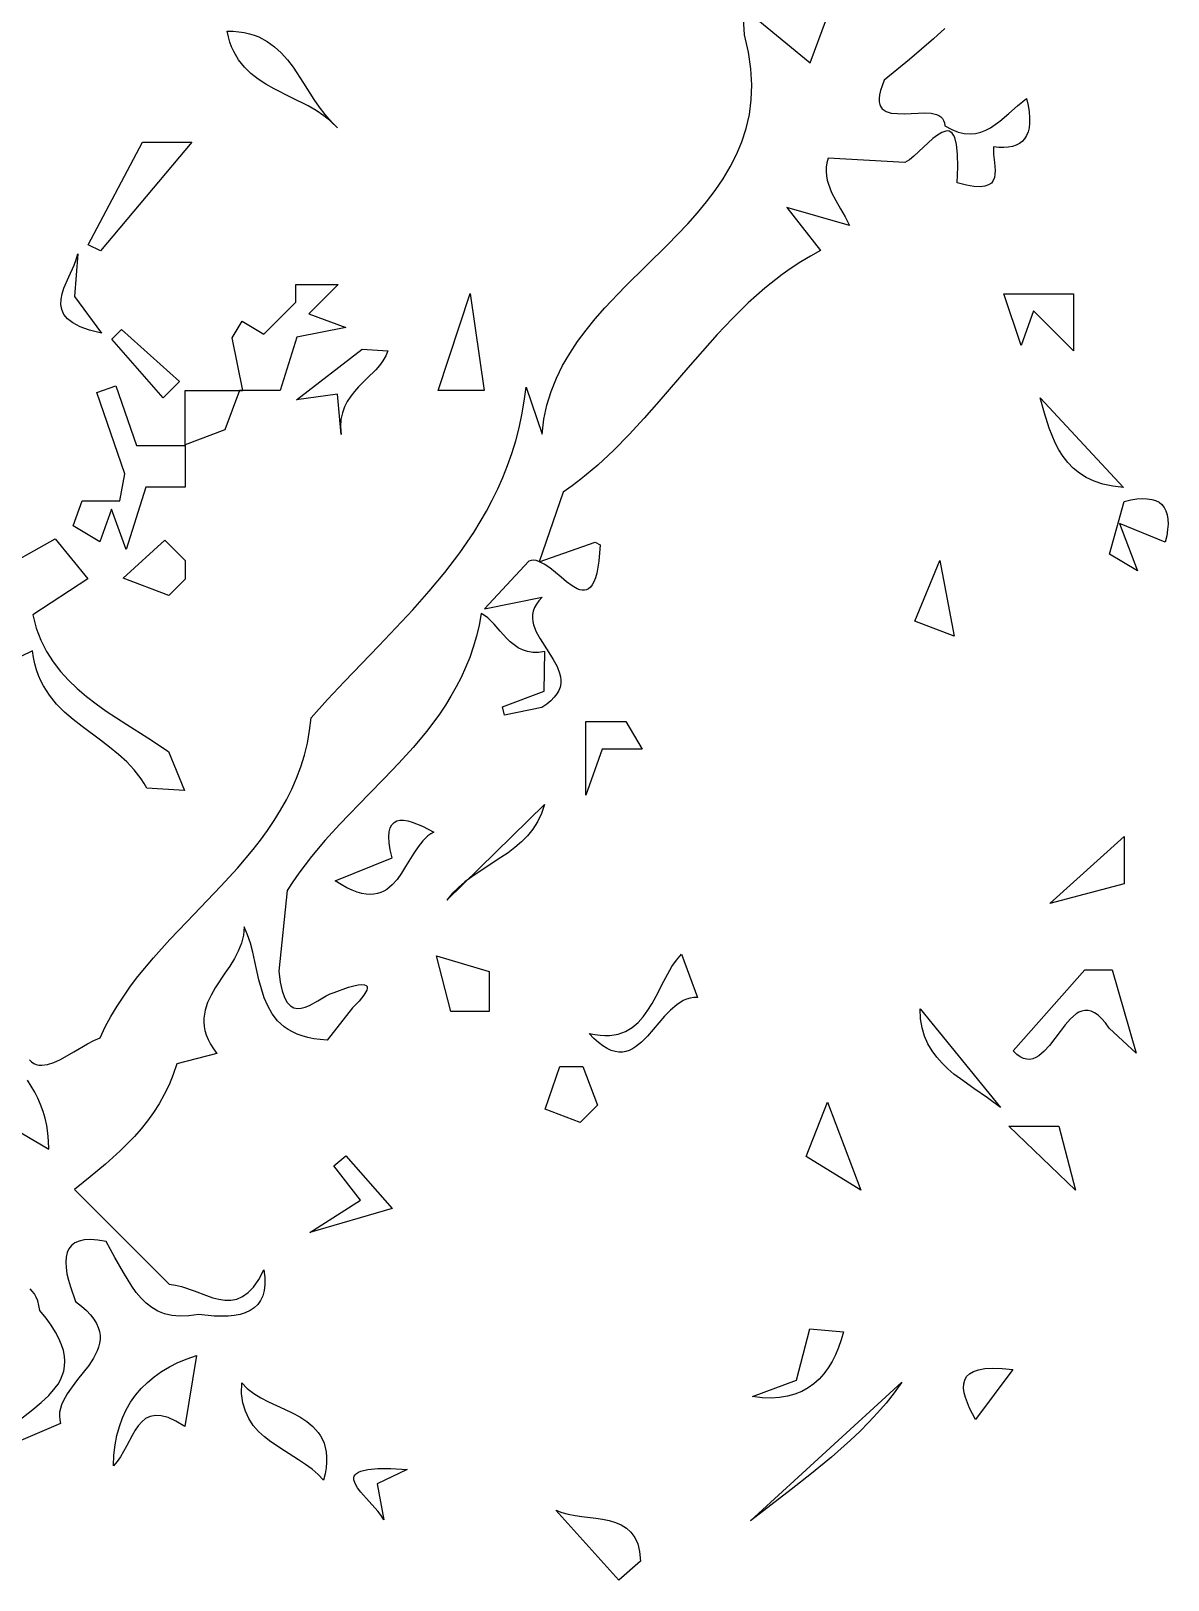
# Model space of a CAD drawing. Header units: metres. Extents: x 0 to 50, y 0 to 50.
# Drawn here: x 39.37 to 43.98, y 20.14 to 26.41 of the extents above; entities that cross this region are included whole.
import ezdxf

# ---------------------------------------------------------------- set-up
doc = ezdxf.new("R2010")
doc.units = ezdxf.units.M

msp = doc.modelspace()

# ---------------------------------------------------------------- linework, layer by layer
for points in [[(39.363439, 22.242382), (39.37219, 22.234005), (39.381633, 22.227759), (39.391718, 22.223498), (39.402393, 22.221077), (39.413609, 22.22035), (39.437458, 22.2234), (39.462861, 22.231483), (39.489412, 22.243435), (39.54434, 22.274295), (39.599006, 22.306671), (39.625228, 22.320519), (39.650169, 22.331256), (39.650169, 22.331256), (39.671087, 22.375366), (39.694091, 22.418253), (39.719008, 22.460015), (39.745669, 22.500751), (39.773902, 22.540561), (39.803536, 22.579545), (39.866322, 22.655428), (39.932657, 22.729196), (40.001172, 22.801641), (40.139264, 22.945746), (40.206102, 23.018994), (40.269643, 23.094098), (40.299749, 23.132594), (40.328517, 23.171852), (40.355776, 23.211972), (40.381354, 23.253052), (40.405081, 23.295191), (40.426786, 23.33849), (40.446297, 23.383047), (40.463443, 23.428962), (40.478052, 23.476334), (40.489955, 23.525263), (40.498978, 23.575847), (40.504953, 23.628185), (40.504953, 23.628185), (40.57145, 23.702298), (40.639763, 23.775195), (40.778899, 23.919479), (40.848253, 23.991934), (40.916484, 24.06531), (40.98286, 24.14014), (41.046644, 24.21696), (41.107102, 24.296303), (41.1635, 24.378704), (41.189947, 24.421218), (41.215103, 24.464696), (41.238878, 24.509205), (41.261178, 24.554813), (41.281912, 24.601586), (41.300988, 24.64959), (41.318314, 24.698893), (41.3338, 24.749561), (41.347352, 24.801661), (41.358879, 24.85526), (41.368289, 24.910424), (41.37549, 24.967221), (41.440715, 24.776917), (41.440715, 24.776917), (41.447923, 24.837118), (41.46022, 24.894789), (41.477215, 24.950119), (41.498519, 25.003299), (41.52374, 25.054521), (41.55249, 25.103974), (41.584378, 25.15185), (41.619013, 25.198338), (41.656007, 25.243631), (41.694968, 25.287918), (41.777234, 25.374238), (41.948219, 25.543201), (42.030696, 25.628896), (42.069815, 25.672714), (42.107002, 25.717433), (42.141866, 25.763244), (42.174018, 25.810338), (42.203066, 25.858905), (42.228622, 25.909136), (42.250295, 25.961222), (42.267694, 26.015353), (42.280431, 26.071721), (42.288114, 26.130515), (42.290354, 26.191927), (42.286761, 26.256147), (42.276945, 26.323365), (42.260515, 26.393774), (42.253428, 26.504519), (42.527058, 26.280816), (42.659505, 26.638338)], [(43.072315, 26.420492), (43.026538, 26.378078), (42.928819, 26.294516), (42.826978, 26.210001), (42.826978, 26.210001), (42.818105, 26.187914), (42.811766, 26.168313), (42.807813, 26.151055), (42.806101, 26.135998), (42.806483, 26.122997), (42.808812, 26.111911), (42.812941, 26.102594), (42.818723, 26.094906), (42.826013, 26.088701), (42.834663, 26.083837), (42.855458, 26.077559), (42.879933, 26.074925), (42.906916, 26.07479), (42.963712, 26.077432), (42.991178, 26.077918), (43.016459, 26.076319), (43.038379, 26.071489), (43.047714, 26.067505), (43.055768, 26.062283), (43.062395, 26.055681), (43.06745, 26.047555), (43.070785, 26.037762), (43.072253, 26.026159), (43.072253, 26.026159), (43.099992, 26.010711), (43.126154, 26.000253), (43.150876, 25.994354), (43.174293, 25.992581), (43.196542, 25.9945), (43.217759, 25.999681), (43.238081, 26.00769), (43.257644, 26.018095), (43.276584, 26.030463), (43.295038, 26.044363), (43.331031, 26.075026), (43.366714, 26.106624), (43.403178, 26.135698), (43.403178, 26.135698), (43.40957, 26.107619), (43.413763, 26.081846), (43.415806, 26.058338), (43.41575, 26.037053), (43.413644, 26.017953), (43.409539, 26.000996), (43.403485, 25.986142), (43.395531, 25.97335), (43.385728, 25.96258), (43.374126, 25.953792), (43.360774, 25.946945), (43.345723, 25.941998), (43.329023, 25.938912), (43.310724, 25.937645), (43.290875, 25.938158), (43.269527, 25.940409), (43.269527, 25.940409), (43.268746, 25.925675), (43.269413, 25.90999), (43.272887, 25.877222), (43.275551, 25.845013), (43.275203, 25.830028), (43.273002, 25.816274), (43.268399, 25.804114), (43.260842, 25.793914), (43.249782, 25.786036), (43.234669, 25.780843), (43.214953, 25.778701), (43.190084, 25.779972), (43.159511, 25.78502), (43.122685, 25.794209), (43.122685, 25.794209), (43.125202, 25.859819), (43.124105, 25.911465), (43.119718, 25.950413), (43.112364, 25.977932), (43.107677, 25.9878), (43.10237, 25.995286), (43.096483, 26.000548), (43.090057, 26.003744), (43.083133, 26.005032), (43.075751, 26.004571), (43.059775, 25.999034), (43.042454, 25.988401), (43.024112, 25.973938), (42.98566, 25.938588), (42.947013, 25.903118), (42.928427, 25.888505), (42.910764, 25.877662), (42.599817, 25.894236), (42.599817, 25.894236), (42.594627, 25.875873), (42.591839, 25.857881), (42.591241, 25.84022), (42.592619, 25.82285), (42.59576, 25.80573), (42.60045, 25.788821), (42.613626, 25.755474), (42.630441, 25.722488), (42.649189, 25.689542), (42.668163, 25.656315), (42.685658, 25.622486), (42.43255, 25.694168), (42.567888, 25.520377), (42.567888, 25.520377), (42.52744, 25.498108), (42.488271, 25.474453), (42.450302, 25.449497), (42.413458, 25.423324), (42.342834, 25.367669), (42.275782, 25.308167), (42.211686, 25.245496), (42.149928, 25.180337), (42.089894, 25.113366), (42.030967, 25.045264), (41.913966, 24.908378), (41.85466, 24.840953), (41.793995, 24.775111), (41.731355, 24.711531), (41.666123, 24.650892), (41.597683, 24.593873), (41.562068, 24.566933), (41.52542, 24.541152), (41.429414, 24.259353), (41.655684, 24.338995), (41.675572, 24.327968), (41.675572, 24.327968), (41.670483, 24.26256), (41.662128, 24.213393), (41.65683, 24.19436), (41.650839, 24.17874), (41.644197, 24.166315), (41.636945, 24.15687), (41.629125, 24.15019), (41.620777, 24.146057), (41.611944, 24.144257), (41.602667, 24.144572), (41.592987, 24.146788), (41.582945, 24.150688), (41.561942, 24.162674), (41.539989, 24.178805), (41.517417, 24.197351), (41.471736, 24.234775), (41.44929, 24.250198), (41.427547, 24.261122), (41.417043, 24.264358), (41.406839, 24.265822), (41.396977, 24.265296), (41.387497, 24.262567), (41.207565, 24.069607), (41.441595, 24.116097), (41.441595, 24.116097), (41.428084, 24.102065), (41.417611, 24.088037), (41.409958, 24.074013), (41.404908, 24.059992), (41.402245, 24.045976), (41.401751, 24.031963), (41.40321, 24.017955), (41.406404, 24.00395), (41.417132, 23.975952), (41.432199, 23.947969), (41.468406, 23.892049), (41.486074, 23.864113), (41.501138, 23.836191), (41.511863, 23.808286), (41.515055, 23.794338), (41.516511, 23.780395), (41.516015, 23.766456), (41.513349, 23.75252), (41.508296, 23.738588), (41.500639, 23.72466), (41.490161, 23.710736), (41.476646, 23.696816), (41.459876, 23.6829), (41.439635, 23.668987), (41.287736, 23.638128), (41.280559, 23.6717), (41.449635, 23.735782), (41.451932, 23.895711), (41.451932, 23.895711), (41.426083, 23.892237), (41.402536, 23.892526), (41.381077, 23.896146), (41.361491, 23.902663), (41.343561, 23.911648), (41.327072, 23.922666), (41.31181, 23.935287), (41.297557, 23.949078), (41.271221, 23.978444), (41.246341, 24.007307), (41.221192, 24.032211), (41.207979, 24.042098), (41.194052, 24.0497), (41.194052, 24.0497), (41.185513, 24.002991), (41.174809, 23.957837), (41.162052, 23.914156), (41.147357, 23.871869), (41.130834, 23.830896), (41.112599, 23.791156), (41.092763, 23.752569), (41.071441, 23.715055), (41.048743, 23.678533), (41.024785, 23.642923), (40.973537, 23.574119), (40.918601, 23.508001), (40.860881, 23.443925), (40.80128, 23.381251), (40.740704, 23.319336), (40.620242, 23.195214), (40.562163, 23.131723), (40.506726, 23.066422), (40.454834, 22.998669), (40.4305, 22.963673), (40.407392, 22.927823), (40.373853, 22.601389), (40.373853, 22.601389), (40.379726, 22.557181), (40.387548, 22.52182), (40.397133, 22.494518), (40.408298, 22.47449), (40.420856, 22.460949), (40.434623, 22.453109), (40.449415, 22.450183), (40.465046, 22.451386), (40.481331, 22.45593), (40.498086, 22.463029), (40.532267, 22.481748), (40.566107, 22.501251), (40.582438, 22.50933), (40.598129, 22.515247), (40.598129, 22.515247), (40.655988, 22.5363), (40.678196, 22.542593), (40.696235, 22.546298), (40.710341, 22.547591), (40.720748, 22.546647), (40.72769, 22.543642), (40.731402, 22.538751), (40.732117, 22.53215), (40.730072, 22.524014), (40.718633, 22.503843), (40.698963, 22.479642), (40.672936, 22.452815), (40.570654, 22.322441), (40.570654, 22.322441), (40.542104, 22.324377), (40.515681, 22.327811), (40.491286, 22.332673), (40.468824, 22.338895), (40.448198, 22.346405), (40.429312, 22.355135), (40.41207, 22.365014), (40.396375, 22.375973), (40.382131, 22.387941), (40.369242, 22.40085), (40.347143, 22.429208), (40.329307, 22.460488), (40.314962, 22.494131), (40.30334, 22.529581), (40.293669, 22.566277), (40.277096, 22.641176), (40.268654, 22.678262), (40.259081, 22.714361), (40.247605, 22.748915), (40.233457, 22.781365), (40.233457, 22.781365), (40.232904, 22.764045), (40.23083, 22.747122), (40.222657, 22.714339), (40.210004, 22.682765), (40.193937, 22.652148), (40.175524, 22.622235), (40.155832, 22.592775), (40.116876, 22.534202), (40.099746, 22.504585), (40.085605, 22.474411), (40.075518, 22.443429), (40.070554, 22.411387), (40.070325, 22.394889), (40.071778, 22.378031), (40.075044, 22.360781), (40.080258, 22.343109), (40.087552, 22.324983), (40.09706, 22.306371), (40.108916, 22.287241), (40.123252, 22.267563), (39.961307, 22.226192), (39.961307, 22.226192), (39.946441, 22.182372), (39.929354, 22.140899), (39.910206, 22.101611), (39.889158, 22.064349), (39.866372, 22.028952), (39.842008, 21.99526), (39.816227, 21.963112), (39.789191, 21.932348), (39.731997, 21.87433), (39.671714, 21.819922), (39.609631, 21.76784), (39.547037, 21.716801), (39.930066, 21.333199), (39.930066, 21.333199), (39.955085, 21.330098), (39.980271, 21.324076), (40.030879, 21.306541), (40.08136, 21.28715), (40.106388, 21.278807), (40.131186, 21.272459), (40.155687, 21.268924), (40.179826, 21.269024), (40.203536, 21.273576), (40.226752, 21.283401), (40.249406, 21.299318), (40.271433, 21.322146), (40.292766, 21.352706), (40.31334, 21.391816), (40.31334, 21.391816), (40.317027, 21.360666), (40.317401, 21.332765), (40.314596, 21.307986), (40.308745, 21.286199), (40.299981, 21.267275), (40.288437, 21.251084), (40.274247, 21.237497), (40.257544, 21.226385), (40.238462, 21.217619), (40.217133, 21.21107), (40.193691, 21.206608), (40.168269, 21.204104), (40.141001, 21.203428), (40.112019, 21.204453), (40.049449, 21.211083), (40.049449, 21.211083), (40.009488, 21.205076), (39.973269, 21.203745), (39.940463, 21.206786), (39.910738, 21.213896), (39.883766, 21.22477), (39.859215, 21.239105), (39.836754, 21.256597), (39.816055, 21.276943), (39.796786, 21.299838), (39.778618, 21.324979), (39.74426, 21.380783), (39.710339, 21.441925), (39.674214, 21.505974), (39.674214, 21.505974), (39.640578, 21.511781), (39.611316, 21.514007), (39.58623, 21.51282), (39.565125, 21.508388), (39.547803, 21.500877), (39.534068, 21.490455), (39.523724, 21.47729), (39.516574, 21.46155), (39.512422, 21.443402), (39.511071, 21.423013), (39.512325, 21.400551), (39.515987, 21.376184), (39.52186, 21.350079), (39.529749, 21.322404), (39.550787, 21.263013), (39.550787, 21.263013), (39.574636, 21.244615), (39.594811, 21.226616), (39.61151, 21.208995), (39.624937, 21.191732), (39.635293, 21.174806), (39.642778, 21.158195), (39.647595, 21.14188), (39.649945, 21.125838), (39.65003, 21.11005), (39.64805, 21.094494), (39.644207, 21.07915), (39.638703, 21.063997), (39.623518, 21.03418), (39.604105, 21.004876), (39.559043, 20.94714), (39.536617, 20.918375), (39.516411, 20.889457), (39.500035, 20.860218), (39.493787, 20.845426), (39.489102, 20.830492), (39.486179, 20.815395), (39.485222, 20.800113), (39.486431, 20.784626), (39.490008, 20.768914), (39.204149, 20.648109)], [(40.612288, 26.017525), (40.612288, 26.017525), (40.585805, 26.04367), (40.556642, 26.066755), (40.525333, 26.087388), (40.492408, 26.106177), (40.423842, 26.140652), (40.355197, 26.175038), (40.322176, 26.193717), (40.290731, 26.214195), (40.261395, 26.237082), (40.234698, 26.262983), (40.211174, 26.292507), (40.191354, 26.326261), (40.182999, 26.344914), (40.17577, 26.364852), (40.169732, 26.386151), (40.164954, 26.408888), (40.164954, 26.408888), (40.189381, 26.408589), (40.212461, 26.406752), (40.234262, 26.403454), (40.25485, 26.398771), (40.274294, 26.392781), (40.292659, 26.38556), (40.326427, 26.367734), (40.35669, 26.345906), (40.383989, 26.320692), (40.40886, 26.292706), (40.431842, 26.262564), (40.474293, 26.198266), (40.515647, 26.132715), (40.537258, 26.101007), (40.56021, 26.070829), (40.585041, 26.042797), (40.612288, 26.017525)], [(40.022371, 25.959766), (39.651331, 25.519788), (39.602161, 25.542899), (39.821226, 25.959766), (40.022371, 25.959766)], [(39.560217, 25.507495), (39.546907, 25.334841), (39.655435, 25.185913), (39.655435, 25.185913), (39.607792, 25.19788), (39.569581, 25.211625), (39.539971, 25.227), (39.518133, 25.243856), (39.503238, 25.262045), (39.494454, 25.281416), (39.490953, 25.301823), (39.491904, 25.323115), (39.496478, 25.345144), (39.503844, 25.367762), (39.523636, 25.414168), (39.544639, 25.461142), (39.553521, 25.484471), (39.560217, 25.507495)], [(40.614379, 25.38225), (40.495495, 25.263459), (40.645929, 25.209345), (40.447369, 25.168929), (40.379767, 24.95377), (40.215266, 24.95377), (40.154802, 24.794487), (39.995395, 24.73407), (39.995395, 24.562549), (39.834752, 24.562549), (39.755337, 24.309797), (39.696716, 24.472506), (39.648945, 24.339914), (39.540392, 24.404995), (39.577021, 24.506661), (39.729375, 24.506661), (39.750673, 24.615727), (39.636994, 24.945931), (39.713816, 24.972337), (39.79717, 24.730215), (39.995395, 24.730215), (39.995395, 24.95377), (40.228446, 24.95377), (40.184972, 25.167023), (40.225704, 25.234857), (40.31351, 25.182215), (40.442853, 25.311458), (40.442853, 25.38225), (40.614379, 25.38225)], [(41.148809, 25.345913), (41.206611, 24.95377), (41.01982, 24.95377), (41.148809, 25.345913)], [(43.593708, 25.344991), (43.593708, 25.113984), (43.431614, 25.275952), (43.381145, 25.135869), (43.311383, 25.344991), (43.593708, 25.344991)], [(39.905144, 24.923765), (39.697254, 25.161168), (39.737012, 25.201004), (39.97209, 24.990078), (39.905144, 24.923765)], [(40.816381, 25.114796), (40.816381, 25.114796), (40.80754, 25.093692), (40.795986, 25.073986), (40.782212, 25.055376), (40.766715, 25.037559), (40.732533, 25.003094), (40.697405, 24.968168), (40.680725, 24.949775), (40.665294, 24.930359), (40.651609, 24.909616), (40.640166, 24.887243), (40.631459, 24.862939), (40.625984, 24.836399), (40.624237, 24.807322), (40.626713, 24.775404), (40.612006, 24.938712), (40.445171, 24.91598), (40.711565, 25.121436), (40.816381, 25.114796)], [(43.458102, 24.923979), (43.79661, 24.560979), (43.79661, 24.560979), (43.752438, 24.565504), (43.712719, 24.573812), (43.677156, 24.58561), (43.645452, 24.600608), (43.617311, 24.618513), (43.592436, 24.639035), (43.570531, 24.661881), (43.551299, 24.68676), (43.534444, 24.713381), (43.519669, 24.74145), (43.506678, 24.770678), (43.495175, 24.800772), (43.475443, 24.862393), (43.458102, 24.923979)], [(43.798899, 24.504039), (43.798899, 24.504039), (43.82552, 24.510161), (43.849987, 24.514073), (43.872299, 24.515778), (43.892454, 24.51528), (43.910448, 24.512583), (43.926281, 24.507688), (43.939949, 24.500601), (43.951452, 24.491324), (43.960786, 24.47986), (43.96795, 24.466214), (43.972941, 24.450388), (43.975757, 24.432386), (43.976397, 24.412211), (43.974857, 24.389867), (43.971136, 24.365356), (43.965232, 24.338683), (43.779859, 24.414278), (43.852478, 24.222976), (43.739093, 24.290954), (43.798899, 24.504039)], [(39.468692, 24.352159), (39.60067, 24.190612), (39.377085, 24.044204), (39.377085, 24.044204), (39.391715, 23.991127), (39.410672, 23.942108), (39.433593, 23.896806), (39.460114, 23.854883), (39.489874, 23.815997), (39.522508, 23.779808), (39.557654, 23.745977), (39.594949, 23.714162), (39.634029, 23.684024), (39.674531, 23.655223), (39.75835, 23.600269), (39.843501, 23.546578), (39.927079, 23.491429), (39.991503, 23.332999), (39.83928, 23.342337), (39.83928, 23.342337), (39.828288, 23.362194), (39.81614, 23.381128), (39.788751, 23.416536), (39.757857, 23.449172), (39.724206, 23.479645), (39.688541, 23.508566), (39.651609, 23.536546), (39.576927, 23.592121), (39.540667, 23.620936), (39.506122, 23.651251), (39.474037, 23.683675), (39.445159, 23.718819), (39.420232, 23.757292), (39.409484, 23.777968), (39.400003, 23.799705), (39.391883, 23.82258), (39.385217, 23.846669), (39.380097, 23.872048), (39.376618, 23.898793), (39.146471, 23.78897)], [(39.216569, 24.212454), (39.468692, 24.352159)], [(39.912384, 24.347422), (39.995395, 24.264476), (39.995395, 24.189958), (39.928742, 24.123357), (39.743155, 24.193698), (39.912384, 24.347422)], [(43.051361, 24.264898), (43.110126, 23.958253), (42.950831, 24.018628), (43.051361, 24.264898)], [(41.617432, 23.612442), (41.779636, 23.612442), (41.846755, 23.500665), (41.684551, 23.500665), (41.617432, 23.314369), (41.617432, 23.612442)], [(41.450291, 23.276812), (41.450291, 23.276812), (41.438193, 23.239935), (41.422387, 23.206772), (41.403305, 23.17689), (41.381384, 23.149856), (41.357056, 23.125234), (41.330757, 23.102592), (41.30292, 23.081495), (41.27398, 23.06151), (41.214527, 23.023141), (41.155874, 22.984014), (41.127932, 22.963081), (41.101493, 22.940658), (41.07699, 22.91631), (41.054859, 22.889603), (41.450291, 23.276812)], [(41.001894, 23.164933), (41.001894, 23.164933), (40.989799, 23.157783), (40.978425, 23.149368), (40.957546, 23.129274), (40.938656, 23.105712), (40.921159, 23.079745), (40.887949, 23.024851), (40.871041, 22.998048), (40.853132, 22.973092), (40.833626, 22.951046), (40.811923, 22.932972), (40.800061, 22.925757), (40.787426, 22.919934), (40.773943, 22.915635), (40.759537, 22.912994), (40.744134, 22.912143), (40.727658, 22.913215), (40.710035, 22.916343), (40.691191, 22.921659), (40.671049, 22.929298), (40.649537, 22.939391), (40.626578, 22.952071), (40.602099, 22.967472), (40.833027, 23.061097), (40.833027, 23.061097), (40.825872, 23.093555), (40.821689, 23.121678), (40.820347, 23.145654), (40.821716, 23.165669), (40.825663, 23.18191), (40.832059, 23.194564), (40.840773, 23.203818), (40.851674, 23.209859), (40.86463, 23.212873), (40.879511, 23.213048), (40.896186, 23.210571), (40.914525, 23.205627), (40.955668, 23.18909), (41.001894, 23.164933)], [(43.798793, 23.146495), (43.798793, 22.954737), (43.497083, 22.876092), (43.798793, 23.146495)], [(41.225906, 22.43878), (41.071079, 22.43878), (41.012307, 22.663897), (41.225906, 22.600344), (41.225906, 22.43878)], [(42.005197, 22.670595), (42.070555, 22.494166), (42.070555, 22.494166), (42.05516, 22.494306), (42.04035, 22.492237), (42.026077, 22.48815), (42.012294, 22.482234), (41.986007, 22.465683), (41.961105, 22.444111), (41.937206, 22.419043), (41.913929, 22.392008), (41.86771, 22.338139), (41.844004, 22.314358), (41.81939, 22.294716), (41.806624, 22.286924), (41.793487, 22.280739), (41.779933, 22.276352), (41.765912, 22.273953), (41.751379, 22.273734), (41.736284, 22.275886), (41.720581, 22.280598), (41.70422, 22.288063), (41.687155, 22.29847), (41.669338, 22.312011), (41.650721, 22.328877), (41.631256, 22.349258), (41.631256, 22.349258), (41.653945, 22.344665), (41.675302, 22.341856), (41.695387, 22.340748), (41.714263, 22.341257), (41.731993, 22.343298), (41.748639, 22.346788), (41.764263, 22.351643), (41.778928, 22.357778), (41.805629, 22.373552), (41.829241, 22.39344), (41.850263, 22.416768), (41.869194, 22.442864), (41.886531, 22.471056), (41.902775, 22.500672), (41.933975, 22.561482), (41.94993, 22.591333), (41.966786, 22.619916), (41.985042, 22.646561), (42.005197, 22.670595)], [(43.750445, 22.606446), (43.847505, 22.269854), (43.738161, 22.37056), (43.738161, 22.37056), (43.722449, 22.39216), (43.707351, 22.409531), (43.692826, 22.422937), (43.678838, 22.432643), (43.665348, 22.438914), (43.652317, 22.442016), (43.639707, 22.442213), (43.627479, 22.43977), (43.615595, 22.434952), (43.604016, 22.428024), (43.581621, 22.4089), (43.559987, 22.384516), (43.538804, 22.356993), (43.496566, 22.30101), (43.474895, 22.276789), (43.452445, 22.257909), (43.440832, 22.251134), (43.428909, 22.24649), (43.416638, 22.244241), (43.40398, 22.244651), (43.390896, 22.247987), (43.377349, 22.254513), (43.363299, 22.264495), (43.348709, 22.278196), (43.639067, 22.606446), (43.750445, 22.606446)], [(42.971714, 22.449105), (43.297665, 22.049637), (43.297665, 22.049637), (43.244701, 22.089059), (43.189556, 22.126627), (43.135067, 22.16477), (43.108955, 22.184816), (43.08407, 22.205916), (43.060767, 22.228374), (43.039401, 22.252494), (43.020325, 22.278579), (43.003895, 22.306932), (42.990464, 22.337858), (42.980387, 22.37166), (42.974019, 22.408641), (42.971714, 22.449105)], [(41.60586, 22.215225), (41.665441, 22.058271), (41.595525, 21.98841), (41.453213, 22.042349), (41.512463, 22.215225), (41.60586, 22.215225)], [(39.187126, 22.030609), (39.442714, 21.880705), (39.442714, 21.880705), (39.441631, 21.913887), (39.438611, 21.94571), (39.433749, 21.976242), (39.427141, 22.005554), (39.418882, 22.033715), (39.409067, 22.060792), (39.397792, 22.086856), (39.385153, 22.111976), (39.356161, 22.159658)], [(42.596773, 22.070634), (42.7326, 21.714366), (42.510691, 21.850819), (42.596773, 22.070634)], [(43.601978, 21.714705), (43.332076, 21.973041), (43.534533, 21.973041), (43.601978, 21.714705)], [(40.644969, 21.854009), (40.832701, 21.639626), (40.500354, 21.543213), (40.705479, 21.67331), (40.596962, 21.813419), (40.644969, 21.854009)], [(39.308347, 20.771817), (39.377608, 20.826375), (39.411174, 20.854029), (39.441992, 20.88277), (39.46853, 20.913227), (39.479717, 20.929296), (39.48926, 20.946029), (39.496969, 20.963505), (39.502652, 20.981803), (39.506117, 21.001002), (39.507175, 21.021179), (39.505633, 21.042413), (39.5013, 21.064783), (39.493985, 21.088368), (39.483497, 21.113245), (39.469644, 21.139494), (39.452236, 21.167193), (39.431081, 21.196421), (39.405987, 21.227255), (39.405987, 21.227255), (39.402363, 21.247785), (39.39739, 21.265814), (39.391183, 21.281435), (39.383854, 21.294743), (39.375515, 21.305831), (39.366279, 21.314791)], [(42.661555, 21.140226), (42.661555, 21.140226), (42.652625, 21.10791), (42.642074, 21.077019), (42.629845, 21.047702), (42.615884, 21.020111), (42.600134, 20.994398), (42.582538, 20.970714), (42.563042, 20.949209), (42.541589, 20.930035), (42.518124, 20.913343), (42.492589, 20.899284), (42.46493, 20.88801), (42.43509, 20.879671), (42.403014, 20.874419), (42.368645, 20.872405), (42.331928, 20.873781), (42.292806, 20.878696), (42.470867, 20.944767), (42.525319, 21.15334), (42.661555, 21.140226)], [(40.041064, 21.04509), (39.992754, 20.757211), (39.992754, 20.757211), (39.956909, 20.778952), (39.925434, 20.793189), (39.897901, 20.800624), (39.873883, 20.801962), (39.852951, 20.797904), (39.834679, 20.789156), (39.818637, 20.77642), (39.804399, 20.760399), (39.791536, 20.741797), (39.779622, 20.721317), (39.756925, 20.677537), (39.732888, 20.634686), (39.719297, 20.615366), (39.704088, 20.598389), (39.704088, 20.598389), (39.706108, 20.64138), (39.710826, 20.682239), (39.718207, 20.720991), (39.728217, 20.757663), (39.740823, 20.792282), (39.755989, 20.824873), (39.773683, 20.855464), (39.793871, 20.88408), (39.816518, 20.910748), (39.841591, 20.935495), (39.869055, 20.958346), (39.898877, 20.979327), (39.931023, 20.998466), (39.965459, 21.015789), (40.00215, 21.031321), (40.041064, 21.04509)], [(43.347765, 20.987953), (43.195787, 20.785013), (43.195787, 20.785013), (43.172767, 20.831093), (43.163409, 20.853093), (43.155968, 20.874157), (43.150806, 20.894106), (43.148283, 20.912756), (43.148762, 20.929926), (43.152603, 20.945436), (43.160169, 20.959104), (43.17182, 20.970747), (43.187919, 20.980186), (43.208825, 20.987238), (43.234902, 20.991722), (43.26651, 20.993457), (43.30401, 20.992261), (43.347765, 20.987953)], [(40.223863, 20.933845), (40.223863, 20.933845), (40.246346, 20.910685), (40.272451, 20.890628), (40.301353, 20.872966), (40.332224, 20.856991), (40.396573, 20.827273), (40.428398, 20.812115), (40.458889, 20.795814), (40.487219, 20.777662), (40.512563, 20.756953), (40.534093, 20.732978), (40.543171, 20.719545), (40.550985, 20.70503), (40.557434, 20.689345), (40.562412, 20.672401), (40.565818, 20.654111), (40.567548, 20.634385), (40.567499, 20.613135), (40.565567, 20.590272), (40.561649, 20.565709), (40.555642, 20.539357), (40.555642, 20.539357), (40.533329, 20.562661), (40.508624, 20.583918), (40.482086, 20.603604), (40.454272, 20.622198), (40.397046, 20.658016), (40.341404, 20.695191), (40.315571, 20.715481), (40.291806, 20.737543), (40.270667, 20.761853), (40.25271, 20.788889), (40.238494, 20.819129), (40.228576, 20.85305), (40.223514, 20.89113), (40.223863, 20.933845)], [(42.898561, 20.936096), (42.898561, 20.936096), (42.867187, 20.893301), (42.834323, 20.852156), (42.800089, 20.812528), (42.764605, 20.774286), (42.727991, 20.737296), (42.690369, 20.701427), (42.612579, 20.632522), (42.532199, 20.566513), (42.450193, 20.502342), (42.285156, 20.375281), (42.898561, 20.936096)], [(40.89366, 20.582811), (40.771999, 20.525067), (40.798899, 20.378702), (40.798899, 20.378702), (40.788693, 20.396281), (40.774729, 20.414759), (40.740592, 20.453093), (40.706618, 20.491058), (40.692856, 20.509076), (40.682933, 20.526011), (40.678115, 20.541531), (40.678016, 20.548658), (40.679667, 20.555307), (40.683228, 20.561437), (40.688856, 20.567007), (40.69671, 20.571976), (40.706947, 20.576302), (40.735208, 20.58286), (40.774902, 20.586352), (40.827298, 20.586445), (40.89366, 20.582811)], [(41.496106, 20.418321), (41.496106, 20.418321), (41.520677, 20.408737), (41.546803, 20.401625), (41.57406, 20.396361), (41.602028, 20.392321), (41.658406, 20.385418), (41.685971, 20.381308), (41.712559, 20.375925), (41.737746, 20.368648), (41.76111, 20.358851), (41.78223, 20.34591), (41.800683, 20.329203), (41.816048, 20.308104), (41.827902, 20.28199), (41.835823, 20.250236), (41.839389, 20.21222), (41.751512, 20.135308), (41.496106, 20.418321)]]:
    msp.add_lwpolyline(points)

doc.saveas('drawing.dxf')
